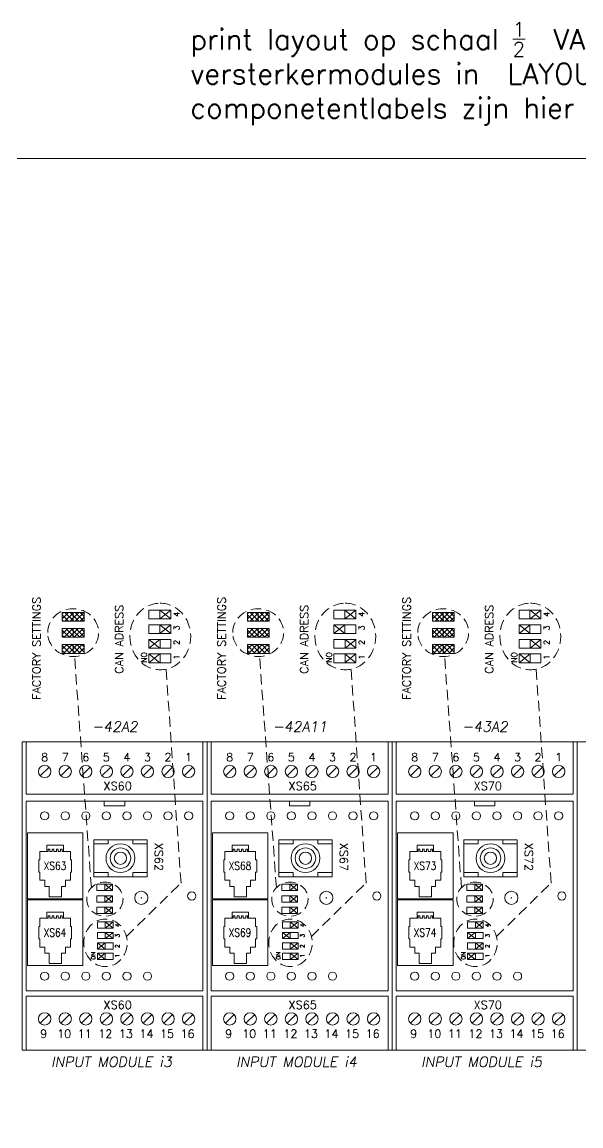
# Model space of a CAD drawing. Extents: x -2993 to 3661, y -4147 to -1441.
# Drawn here: x 2599.7 to 2735.6, y -3453.6 to -3185.1 of the extents above; entities that cross this region are included whole.
import ezdxf
from ezdxf.enums import TextEntityAlignment as Align

# ---------------------------------------------------------------- set-up
doc = ezdxf.new("R2010")
doc.units = 0
doc.header["$LTSCALE"] = 0.1
doc.header["$MEASUREMENT"] = 0
doc.linetypes.add('DASHED', pattern=[19.05, 12.7, -6.35])
doc.layers.get('0').update_dxf_attribs({"linetype": 'CONTINUOUS'})
doc.layers.add('DIM', color=5, linetype='CONTINUOUS')
doc.styles.get("Standard").update_dxf_attribs({"font": 'simplex.shx'})

msp = doc.modelspace()

# ---------------------------------------------------------------- linework, layer by layer
at = {"linetype": 'Continuous', "lineweight": 13}
for p, q in [((2609.51, -3328.7), (2614.84, -3328.7)), ((2609.51, -3330.83), (2609.51, -3328.7)), ((2612.14, -3330.83), (2612.14, -3328.7)), ((2614.84, -3328.7), (2614.84, -3330.83)), ((2630.58, -3328.13), (2635.92, -3328.13)), ((2630.58, -3330.26), (2630.58, -3328.13)), ((2633.22, -3330.26), (2633.22, -3328.13)), ((2635.92, -3328.13), (2635.92, -3330.26)), ((2654.51, -3328.7), (2659.84, -3328.7)), ((2654.51, -3330.83), (2654.51, -3328.7)), ((2657.14, -3330.83), (2657.14, -3328.7)), ((2659.84, -3328.7), (2659.84, -3330.83)), ((2675.58, -3328.13), (2680.92, -3328.13)), ((2675.58, -3330.26), (2675.58, -3328.13)), ((2678.22, -3330.26), (2678.22, -3328.13)), ((2680.92, -3328.13), (2680.92, -3330.26)), ((2699.51, -3328.7), (2704.84, -3328.7)), ((2699.51, -3330.83), (2699.51, -3328.7)), ((2702.14, -3330.83), (2702.14, -3328.7)), ((2704.84, -3328.7), (2704.84, -3330.83)), ((2720.58, -3328.13), (2725.92, -3328.13)), ((2720.58, -3330.26), (2720.58, -3328.13)), ((2723.22, -3330.26), (2723.22, -3328.13)), ((2725.92, -3328.13), (2725.92, -3330.26)), ((2614.84, -3330.83), (2609.51, -3330.83)), ((2635.92, -3330.26), (2630.58, -3330.26)), ((2630.58, -3331.68), (2635.92, -3331.68)), ((2630.58, -3333.82), (2630.58, -3331.68)), ((2633.22, -3333.82), (2633.22, -3331.68)), ((2635.92, -3331.68), (2635.92, -3333.82)), ((2659.84, -3330.83), (2654.51, -3330.83)), ((2680.92, -3330.26), (2675.58, -3330.26)), ((2675.58, -3331.68), (2680.92, -3331.68)), ((2675.58, -3333.82), (2675.58, -3331.68)), ((2678.22, -3333.82), (2678.22, -3331.68)), ((2680.92, -3331.68), (2680.92, -3333.82)), ((2704.84, -3330.83), (2699.51, -3330.83)), ((2725.92, -3330.26), (2720.58, -3330.26)), ((2720.58, -3331.68), (2725.92, -3331.68)), ((2720.58, -3333.82), (2720.58, -3331.68)), ((2723.22, -3333.82), (2723.22, -3331.68)), ((2725.92, -3331.68), (2725.92, -3333.82)), ((2609.51, -3332.61), (2614.84, -3332.61)), ((2609.51, -3334.74), (2609.51, -3332.61)), ((2612.14, -3334.74), (2612.14, -3332.61)), ((2614.84, -3332.61), (2614.84, -3334.74)), ((2635.92, -3333.82), (2630.58, -3333.82)), ((2654.51, -3332.61), (2659.84, -3332.61)), ((2654.51, -3334.74), (2654.51, -3332.61)), ((2657.14, -3334.74), (2657.14, -3332.61)), ((2659.84, -3332.61), (2659.84, -3334.74)), ((2680.92, -3333.82), (2675.58, -3333.82)), ((2699.51, -3332.61), (2704.84, -3332.61)), ((2699.51, -3334.74), (2699.51, -3332.61)), ((2702.14, -3334.74), (2702.14, -3332.61)), ((2704.84, -3332.61), (2704.84, -3334.74)), ((2725.92, -3333.82), (2720.58, -3333.82)), ((2614.84, -3334.74), (2609.51, -3334.74)), ((2609.51, -3336.52), (2614.84, -3336.52)), ((2609.51, -3338.65), (2609.51, -3336.52)), ((2612.14, -3338.65), (2612.14, -3336.52)), ((2614.84, -3336.52), (2614.84, -3338.65)), ((2635.92, -3335.24), (2630.58, -3335.24)), ((2630.58, -3335.24), (2630.58, -3337.37)), ((2633.28, -3337.37), (2633.28, -3335.24)), ((2635.92, -3337.37), (2635.92, -3335.24)), ((2659.84, -3334.74), (2654.51, -3334.74)), ((2654.51, -3336.52), (2659.84, -3336.52)), ((2654.51, -3338.65), (2654.51, -3336.52)), ((2657.14, -3338.65), (2657.14, -3336.52)), ((2659.84, -3336.52), (2659.84, -3338.65)), ((2680.92, -3335.24), (2675.58, -3335.24)), ((2675.58, -3335.24), (2675.58, -3337.37)), ((2678.28, -3337.37), (2678.28, -3335.24)), ((2680.92, -3337.37), (2680.92, -3335.24)), ((2704.84, -3334.74), (2699.51, -3334.74)), ((2699.51, -3336.52), (2704.84, -3336.52)), ((2699.51, -3338.65), (2699.51, -3336.52)), ((2702.14, -3338.65), (2702.14, -3336.52)), ((2704.84, -3336.52), (2704.84, -3338.65)), ((2725.92, -3335.24), (2720.58, -3335.24)), ((2720.58, -3335.24), (2720.58, -3337.37)), ((2723.28, -3337.37), (2723.28, -3335.24)), ((2725.92, -3337.37), (2725.92, -3335.24)), ((2614.84, -3338.65), (2609.51, -3338.65)), ((2630.58, -3337.37), (2635.92, -3337.37)), ((2635.92, -3338.79), (2630.58, -3338.79)), ((2630.58, -3338.79), (2630.58, -3340.93)), ((2633.28, -3340.93), (2633.28, -3338.79)), ((2635.92, -3340.93), (2635.92, -3338.79)), ((2659.84, -3338.65), (2654.51, -3338.65)), ((2675.58, -3337.37), (2680.92, -3337.37)), ((2680.92, -3338.79), (2675.58, -3338.79)), ((2675.58, -3338.79), (2675.58, -3340.93)), ((2678.28, -3340.93), (2678.28, -3338.79)), ((2680.92, -3340.93), (2680.92, -3338.79)), ((2704.84, -3338.65), (2699.51, -3338.65)), ((2720.58, -3337.37), (2725.92, -3337.37)), ((2725.92, -3338.79), (2720.58, -3338.79)), ((2720.58, -3338.79), (2720.58, -3340.93)), ((2723.28, -3340.93), (2723.28, -3338.79)), ((2725.92, -3340.93), (2725.92, -3338.79)), ((2630.58, -3340.93), (2635.92, -3340.93)), ((2675.58, -3340.93), (2680.92, -3340.93)), ((2720.58, -3340.93), (2725.92, -3340.93)), ((2606.05, -3386.26), (2606.46, -3386.26)), ((2606.05, -3386.84), (2606.05, -3386.26)), ((2606.46, -3386.26), (2606.46, -3386.84)), ((2606.46, -3386.84), (2607.07, -3386.84)), ((2607.07, -3386.26), (2607.48, -3386.26)), ((2607.07, -3386.84), (2607.07, -3386.26)), ((2607.48, -3386.26), (2607.48, -3386.84)), ((2607.48, -3386.84), (2608.09, -3386.84)), ((2608.09, -3386.84), (2608.09, -3386.26)), ((2608.09, -3386.26), (2608.49, -3386.26)), ((2608.49, -3386.26), (2608.49, -3386.84)), ((2608.49, -3386.84), (2609.1, -3386.84)), ((2609.1, -3386.26), (2609.51, -3386.26)), ((2609.1, -3386.84), (2609.1, -3386.26)), ((2609.51, -3386.26), (2609.51, -3386.84)), ((2651.05, -3386.26), (2651.46, -3386.26)), ((2651.05, -3386.84), (2651.05, -3386.26)), ((2651.46, -3386.26), (2651.46, -3386.84)), ((2651.46, -3386.84), (2652.07, -3386.84)), ((2652.07, -3386.26), (2652.48, -3386.26)), ((2652.07, -3386.84), (2652.07, -3386.26)), ((2652.48, -3386.26), (2652.48, -3386.84)), ((2652.48, -3386.84), (2653.09, -3386.84)), ((2653.09, -3386.84), (2653.09, -3386.26)), ((2653.09, -3386.26), (2653.49, -3386.26)), ((2653.49, -3386.26), (2653.49, -3386.84)), ((2653.49, -3386.84), (2654.1, -3386.84)), ((2654.1, -3386.26), (2654.51, -3386.26)), ((2654.1, -3386.84), (2654.1, -3386.26)), ((2654.51, -3386.26), (2654.51, -3386.84)), ((2696.05, -3386.26), (2696.46, -3386.26)), ((2696.05, -3386.84), (2696.05, -3386.26)), ((2696.46, -3386.26), (2696.46, -3386.84)), ((2696.46, -3386.84), (2697.07, -3386.84)), ((2697.07, -3386.26), (2697.48, -3386.26)), ((2697.07, -3386.84), (2697.07, -3386.26)), ((2697.48, -3386.26), (2697.48, -3386.84)), ((2697.48, -3386.84), (2698.09, -3386.84)), ((2698.09, -3386.84), (2698.09, -3386.26)), ((2698.09, -3386.26), (2698.49, -3386.26)), ((2698.49, -3386.26), (2698.49, -3386.84)), ((2698.49, -3386.84), (2699.1, -3386.84)), ((2699.1, -3386.26), (2699.51, -3386.26)), ((2699.1, -3386.84), (2699.1, -3386.26)), ((2699.51, -3386.26), (2699.51, -3386.84)), ((2617.92, -3396.35), (2617.92, -3394.82)), ((2617.92, -3394.82), (2621.73, -3394.82)), ((2617.92, -3394.82), (2621.73, -3394.82)), ((2621.73, -3396.35), (2617.92, -3396.35)), ((2621.73, -3396.35), (2617.92, -3396.35)), ((2619.85, -3394.82), (2619.85, -3396.35)), ((2621.73, -3394.82), (2621.73, -3396.35)), ((2662.92, -3396.35), (2662.92, -3394.82)), ((2662.92, -3394.82), (2666.73, -3394.82)), ((2662.92, -3394.82), (2666.73, -3394.82)), ((2666.73, -3396.35), (2662.92, -3396.35)), ((2666.73, -3396.35), (2662.92, -3396.35)), ((2664.85, -3394.82), (2664.85, -3396.35)), ((2666.73, -3394.82), (2666.73, -3396.35)), ((2707.92, -3396.35), (2707.92, -3394.82)), ((2707.92, -3394.82), (2711.73, -3394.82)), ((2707.92, -3394.82), (2711.73, -3394.82)), ((2711.73, -3396.35), (2707.92, -3396.35)), ((2711.73, -3396.35), (2707.92, -3396.35)), ((2709.85, -3394.82), (2709.85, -3396.35)), ((2711.73, -3394.82), (2711.73, -3396.35)), ((2617.92, -3399.14), (2617.92, -3397.62)), ((2617.92, -3397.62), (2621.73, -3397.62)), ((2617.92, -3397.62), (2621.73, -3397.62)), ((2619.85, -3397.62), (2619.85, -3399.14)), ((2621.73, -3397.62), (2621.73, -3399.14)), ((2662.92, -3399.14), (2662.92, -3397.62)), ((2662.92, -3397.62), (2666.73, -3397.62)), ((2662.92, -3397.62), (2666.73, -3397.62)), ((2664.85, -3397.62), (2664.85, -3399.14)), ((2666.73, -3397.62), (2666.73, -3399.14)), ((2707.92, -3399.14), (2707.92, -3397.62)), ((2707.92, -3397.62), (2711.73, -3397.62)), ((2707.92, -3397.62), (2711.73, -3397.62)), ((2709.85, -3397.62), (2709.85, -3399.14)), ((2711.73, -3397.62), (2711.73, -3399.14)), ((2621.73, -3399.14), (2617.92, -3399.14)), ((2621.73, -3399.14), (2617.92, -3399.14)), ((2617.92, -3401.93), (2617.92, -3400.41)), ((2617.92, -3400.41), (2621.73, -3400.41)), ((2617.92, -3400.41), (2621.73, -3400.41)), ((2619.85, -3400.41), (2619.85, -3401.93)), ((2621.73, -3400.41), (2621.73, -3401.93)), ((2666.73, -3399.14), (2662.92, -3399.14)), ((2666.73, -3399.14), (2662.92, -3399.14)), ((2662.92, -3401.93), (2662.92, -3400.41)), ((2662.92, -3400.41), (2666.73, -3400.41)), ((2662.92, -3400.41), (2666.73, -3400.41)), ((2664.85, -3400.41), (2664.85, -3401.93)), ((2666.73, -3400.41), (2666.73, -3401.93)), ((2711.73, -3399.14), (2707.92, -3399.14)), ((2711.73, -3399.14), (2707.92, -3399.14)), ((2707.92, -3401.93), (2707.92, -3400.41)), ((2707.92, -3400.41), (2711.73, -3400.41)), ((2707.92, -3400.41), (2711.73, -3400.41)), ((2709.85, -3400.41), (2709.85, -3401.93)), ((2711.73, -3400.41), (2711.73, -3401.93)), ((2606.05, -3403.09), (2606.05, -3402.51)), ((2606.05, -3402.51), (2606.46, -3402.51)), ((2606.46, -3402.51), (2606.46, -3403.09)), ((2606.46, -3403.09), (2607.07, -3403.09)), ((2607.07, -3402.51), (2607.48, -3402.51)), ((2607.07, -3403.09), (2607.07, -3402.51)), ((2607.48, -3402.51), (2607.48, -3403.09)), ((2607.48, -3403.09), (2608.09, -3403.09)), ((2608.09, -3403.09), (2608.09, -3402.51)), ((2608.09, -3402.51), (2608.49, -3402.51)), ((2608.49, -3402.51), (2608.49, -3403.09)), ((2608.49, -3403.09), (2609.1, -3403.09)), ((2609.1, -3403.09), (2609.1, -3402.51)), ((2609.1, -3402.51), (2609.51, -3402.51)), ((2609.51, -3402.51), (2609.51, -3403.09)), ((2621.73, -3401.93), (2617.92, -3401.93)), ((2621.73, -3401.93), (2617.92, -3401.93)), ((2618.05, -3403.97), (2618.05, -3405.49)), ((2621.86, -3403.97), (2618.05, -3403.97)), ((2619.96, -3403.97), (2619.96, -3405.49)), ((2621.86, -3405.49), (2621.86, -3403.97)), ((2651.05, -3403.09), (2651.05, -3402.51)), ((2651.05, -3402.51), (2651.46, -3402.51)), ((2651.46, -3402.51), (2651.46, -3403.09)), ((2651.46, -3403.09), (2652.07, -3403.09)), ((2652.07, -3402.51), (2652.48, -3402.51)), ((2652.07, -3403.09), (2652.07, -3402.51)), ((2652.48, -3402.51), (2652.48, -3403.09)), ((2652.48, -3403.09), (2653.09, -3403.09)), ((2653.09, -3403.09), (2653.09, -3402.51)), ((2653.09, -3402.51), (2653.49, -3402.51)), ((2653.49, -3402.51), (2653.49, -3403.09)), ((2653.49, -3403.09), (2654.1, -3403.09)), ((2654.1, -3403.09), (2654.1, -3402.51)), ((2654.1, -3402.51), (2654.51, -3402.51)), ((2654.51, -3402.51), (2654.51, -3403.09)), ((2666.73, -3401.93), (2662.92, -3401.93)), ((2666.73, -3401.93), (2662.92, -3401.93)), ((2663.05, -3403.97), (2663.05, -3405.49)), ((2666.86, -3403.97), (2663.05, -3403.97)), ((2664.96, -3403.97), (2664.96, -3405.49)), ((2666.86, -3405.49), (2666.86, -3403.97)), ((2696.05, -3403.09), (2696.05, -3402.51)), ((2696.05, -3402.51), (2696.46, -3402.51)), ((2696.46, -3402.51), (2696.46, -3403.09)), ((2696.46, -3403.09), (2697.07, -3403.09)), ((2697.07, -3402.51), (2697.48, -3402.51)), ((2697.07, -3403.09), (2697.07, -3402.51)), ((2697.48, -3402.51), (2697.48, -3403.09)), ((2697.48, -3403.09), (2698.09, -3403.09)), ((2698.09, -3403.09), (2698.09, -3402.51)), ((2698.09, -3402.51), (2698.49, -3402.51)), ((2698.49, -3402.51), (2698.49, -3403.09)), ((2698.49, -3403.09), (2699.1, -3403.09)), ((2699.1, -3403.09), (2699.1, -3402.51)), ((2699.1, -3402.51), (2699.51, -3402.51)), ((2699.51, -3402.51), (2699.51, -3403.09)), ((2711.73, -3401.93), (2707.92, -3401.93)), ((2711.73, -3401.93), (2707.92, -3401.93)), ((2708.05, -3403.97), (2708.05, -3405.49)), ((2711.86, -3403.97), (2708.05, -3403.97)), ((2709.96, -3403.97), (2709.96, -3405.49)), ((2711.86, -3405.49), (2711.86, -3403.97)), ((2618.05, -3405.49), (2621.86, -3405.49)), ((2621.86, -3406.51), (2618.05, -3406.51)), ((2618.05, -3406.51), (2618.05, -3408.03)), ((2619.96, -3406.51), (2619.96, -3408.03)), ((2621.86, -3408.03), (2621.86, -3406.51)), ((2663.05, -3405.49), (2666.86, -3405.49)), ((2666.86, -3406.51), (2663.05, -3406.51)), ((2663.05, -3406.51), (2663.05, -3408.03)), ((2664.96, -3406.51), (2664.96, -3408.03)), ((2666.86, -3408.03), (2666.86, -3406.51)), ((2708.05, -3405.49), (2711.86, -3405.49)), ((2711.86, -3406.51), (2708.05, -3406.51)), ((2708.05, -3406.51), (2708.05, -3408.03)), ((2709.96, -3406.51), (2709.96, -3408.03)), ((2711.86, -3408.03), (2711.86, -3406.51)), ((2618.05, -3408.03), (2621.86, -3408.03)), ((2618.05, -3410.57), (2618.05, -3409.05)), ((2618.05, -3409.05), (2621.86, -3409.05)), ((2619.96, -3409.05), (2619.96, -3410.57)), ((2621.86, -3409.05), (2621.86, -3410.57)), ((2663.05, -3408.03), (2666.86, -3408.03)), ((2663.05, -3410.57), (2663.05, -3409.05)), ((2663.05, -3409.05), (2666.86, -3409.05)), ((2664.96, -3409.05), (2664.96, -3410.57)), ((2666.86, -3409.05), (2666.86, -3410.57)), ((2708.05, -3408.03), (2711.86, -3408.03)), ((2708.05, -3410.57), (2708.05, -3409.05)), ((2708.05, -3409.05), (2711.86, -3409.05)), ((2709.96, -3409.05), (2709.96, -3410.57)), ((2711.86, -3409.05), (2711.86, -3410.57)), ((2621.86, -3410.57), (2618.05, -3410.57)), ((2618.05, -3411.59), (2621.86, -3411.59)), ((2618.05, -3413.11), (2618.05, -3411.59)), ((2619.96, -3411.59), (2619.96, -3413.11)), ((2621.86, -3411.59), (2621.86, -3413.11)), ((2666.86, -3410.57), (2663.05, -3410.57)), ((2663.05, -3411.59), (2666.86, -3411.59)), ((2663.05, -3413.11), (2663.05, -3411.59)), ((2664.96, -3411.59), (2664.96, -3413.11)), ((2666.86, -3411.59), (2666.86, -3413.11)), ((2711.86, -3410.57), (2708.05, -3410.57)), ((2708.05, -3411.59), (2711.86, -3411.59)), ((2708.05, -3413.11), (2708.05, -3411.59)), ((2709.96, -3411.59), (2709.96, -3413.11)), ((2711.86, -3411.59), (2711.86, -3413.11)), ((2621.86, -3413.11), (2618.05, -3413.11)), ((2666.86, -3413.11), (2663.05, -3413.11)), ((2711.86, -3413.11), (2708.05, -3413.11))]:
    msp.add_line(p, q, dxfattribs=at)
at = {"lineweight": 13}
for p, q in [((2609.51, -3329), (2609.82, -3328.7)), ((2609.51, -3330.24), (2611.05, -3328.7)), ((2612.14, -3330.68), (2610.16, -3328.7)), ((2610.16, -3330.83), (2612.14, -3328.84)), ((2612.14, -3329.44), (2611.4, -3328.7)), ((2612.14, -3328.84), (2612.29, -3328.7)), ((2612.14, -3330.08), (2613.53, -3328.7)), ((2612.63, -3330.83), (2614.76, -3328.7)), ((2614.77, -3330.83), (2612.63, -3328.7)), ((2614.84, -3329.67), (2613.87, -3328.7)), ((2654.51, -3329), (2654.82, -3328.7)), ((2654.51, -3330.24), (2656.05, -3328.7)), ((2657.14, -3330.68), (2655.16, -3328.7)), ((2655.16, -3330.83), (2657.14, -3328.84)), ((2657.14, -3329.44), (2656.4, -3328.7)), ((2657.14, -3328.84), (2657.29, -3328.7)), ((2657.14, -3330.08), (2658.53, -3328.7)), ((2657.63, -3330.83), (2659.76, -3328.7)), ((2659.77, -3330.83), (2657.63, -3328.7)), ((2659.84, -3329.67), (2658.87, -3328.7)), ((2699.51, -3329), (2699.82, -3328.7)), ((2699.51, -3330.24), (2701.05, -3328.7)), ((2702.14, -3330.68), (2700.16, -3328.7)), ((2700.16, -3330.83), (2702.14, -3328.84)), ((2702.14, -3329.44), (2701.4, -3328.7)), ((2702.14, -3328.84), (2702.29, -3328.7)), ((2702.14, -3330.08), (2703.53, -3328.7)), ((2702.63, -3330.83), (2704.76, -3328.7)), ((2704.77, -3330.83), (2702.63, -3328.7)), ((2704.84, -3329.67), (2703.87, -3328.7)), ((2611.05, -3330.83), (2609.51, -3329.29)), ((2609.82, -3330.83), (2609.51, -3330.52)), ((2611.39, -3330.83), (2612.14, -3330.08)), ((2613.53, -3330.83), (2612.14, -3329.44)), ((2612.29, -3330.83), (2612.14, -3330.68)), ((2613.87, -3330.83), (2614.84, -3329.86)), ((2656.05, -3330.83), (2654.51, -3329.29)), ((2654.82, -3330.83), (2654.51, -3330.52)), ((2656.39, -3330.83), (2657.14, -3330.08)), ((2658.53, -3330.83), (2657.14, -3329.44)), ((2657.29, -3330.83), (2657.14, -3330.68)), ((2658.87, -3330.83), (2659.84, -3329.86)), ((2701.05, -3330.83), (2699.51, -3329.29)), ((2699.82, -3330.83), (2699.51, -3330.52)), ((2701.39, -3330.83), (2702.14, -3330.08)), ((2703.53, -3330.83), (2702.14, -3329.44)), ((2702.29, -3330.83), (2702.14, -3330.68)), ((2703.87, -3330.83), (2704.84, -3329.86)), ((2609.51, -3332.71), (2609.62, -3332.61)), ((2609.51, -3333.95), (2610.85, -3332.61)), ((2611.25, -3334.74), (2609.51, -3333)), ((2610.02, -3334.74), (2609.51, -3334.24)), ((2609.96, -3334.74), (2612.09, -3332.61)), ((2612.14, -3334.39), (2610.36, -3332.61)), ((2611.19, -3334.74), (2612.14, -3333.79)), ((2612.14, -3333.16), (2611.59, -3332.61)), ((2612.14, -3333.79), (2613.33, -3332.61)), ((2613.73, -3334.74), (2612.14, -3333.16)), ((2612.49, -3334.74), (2612.14, -3334.39)), ((2612.43, -3334.74), (2614.57, -3332.61)), ((2614.84, -3334.62), (2612.83, -3332.61)), ((2613.67, -3334.74), (2614.84, -3333.57)), ((2614.84, -3333.38), (2614.07, -3332.61)), ((2654.51, -3332.71), (2654.62, -3332.61)), ((2654.51, -3333.95), (2655.85, -3332.61)), ((2656.25, -3334.74), (2654.51, -3333)), ((2655.02, -3334.74), (2654.51, -3334.24)), ((2654.96, -3334.74), (2657.09, -3332.61)), ((2657.14, -3334.39), (2655.36, -3332.61)), ((2656.19, -3334.74), (2657.14, -3333.79)), ((2657.14, -3333.16), (2656.59, -3332.61)), ((2657.14, -3333.79), (2658.33, -3332.61)), ((2658.73, -3334.74), (2657.14, -3333.16)), ((2657.49, -3334.74), (2657.14, -3334.39)), ((2657.43, -3334.74), (2659.57, -3332.61)), ((2659.84, -3334.62), (2657.83, -3332.61)), ((2658.67, -3334.74), (2659.84, -3333.57)), ((2659.84, -3333.38), (2659.07, -3332.61)), ((2699.51, -3332.71), (2699.62, -3332.61)), ((2699.51, -3333.95), (2700.85, -3332.61)), ((2701.25, -3334.74), (2699.51, -3333)), ((2700.02, -3334.74), (2699.51, -3334.24)), ((2699.96, -3334.74), (2702.09, -3332.61)), ((2702.14, -3334.39), (2700.36, -3332.61)), ((2701.19, -3334.74), (2702.14, -3333.79)), ((2702.14, -3333.16), (2701.59, -3332.61)), ((2702.14, -3333.79), (2703.33, -3332.61)), ((2703.73, -3334.74), (2702.14, -3333.16)), ((2702.49, -3334.74), (2702.14, -3334.39)), ((2702.43, -3334.74), (2704.57, -3332.61)), ((2704.84, -3334.62), (2702.83, -3332.61)), ((2703.67, -3334.74), (2704.84, -3333.57)), ((2704.84, -3333.38), (2704.07, -3332.61)), ((2609.51, -3337.66), (2610.65, -3336.52)), ((2611.45, -3338.65), (2609.51, -3336.71)), ((2609.76, -3338.65), (2611.89, -3336.52)), ((2612.14, -3338.11), (2610.56, -3336.52)), ((2612.14, -3336.87), (2611.79, -3336.52)), ((2612.14, -3337.51), (2613.13, -3336.52)), ((2613.93, -3338.65), (2612.14, -3336.87)), ((2612.23, -3338.65), (2614.37, -3336.52)), ((2614.84, -3338.33), (2613.03, -3336.52)), ((2613.47, -3338.65), (2614.84, -3337.28)), ((2614.84, -3337.1), (2614.27, -3336.52)), ((2654.51, -3337.66), (2655.65, -3336.52)), ((2656.45, -3338.65), (2654.51, -3336.71)), ((2654.76, -3338.65), (2656.89, -3336.52)), ((2657.14, -3338.11), (2655.56, -3336.52)), ((2657.14, -3336.87), (2656.79, -3336.52)), ((2657.14, -3337.51), (2658.13, -3336.52)), ((2658.93, -3338.65), (2657.14, -3336.87)), ((2657.23, -3338.65), (2659.37, -3336.52)), ((2659.84, -3338.33), (2658.03, -3336.52)), ((2658.47, -3338.65), (2659.84, -3337.28)), ((2659.84, -3337.1), (2659.27, -3336.52)), ((2699.51, -3337.66), (2700.65, -3336.52)), ((2701.45, -3338.65), (2699.51, -3336.71)), ((2699.76, -3338.65), (2701.89, -3336.52)), ((2702.14, -3338.11), (2700.56, -3336.52)), ((2702.14, -3336.87), (2701.79, -3336.52)), ((2702.14, -3337.51), (2703.13, -3336.52)), ((2703.93, -3338.65), (2702.14, -3336.87)), ((2702.23, -3338.65), (2704.37, -3336.52)), ((2704.84, -3338.33), (2703.03, -3336.52)), ((2703.47, -3338.65), (2704.84, -3337.28)), ((2704.84, -3337.1), (2704.27, -3336.52)), ((2610.22, -3338.65), (2609.51, -3337.95)), ((2611, -3338.65), (2612.14, -3337.51)), ((2612.69, -3338.65), (2612.14, -3338.11)), ((2614.71, -3338.65), (2614.84, -3338.52)), ((2655.22, -3338.65), (2654.51, -3337.95)), ((2656, -3338.65), (2657.14, -3337.51)), ((2657.69, -3338.65), (2657.14, -3338.11)), ((2659.71, -3338.65), (2659.84, -3338.52)), ((2700.22, -3338.65), (2699.51, -3337.95)), ((2701, -3338.65), (2702.14, -3337.51)), ((2702.69, -3338.65), (2702.14, -3338.11)), ((2704.71, -3338.65), (2704.84, -3338.52)), ((2599.72, -3360.17), (2599.72, -3435.17)), ((2599.72, -3360.17), (2599.72, -3435.17)), ((2599.72, -3360.17), (2599.72, -3435.17)), ((2599.72, -3360.17), (2599.72, -3435.17)), ((2599.72, -3360.17), (2599.72, -3435.17)), ((2599.72, -3360.17), (2599.72, -3435.17)), ((2599.72, -3360.17), (2599.72, -3435.17)), ((2599.72, -3360.17), (2599.72, -3435.17)), ((2644.72, -3360.17), (2599.72, -3360.17)), ((2644.72, -3360.17), (2599.72, -3360.17)), ((2599.72, -3360.17), (2599.72, -3435.17)), ((2599.72, -3360.17), (2599.72, -3435.17)), ((2599.72, -3360.17), (2599.72, -3435.17)), ((2599.72, -3360.17), (2599.72, -3435.17)), ((2599.72, -3360.17), (2599.72, -3435.17)), ((2599.72, -3360.17), (2599.72, -3435.17)), ((2599.72, -3360.17), (2599.72, -3435.17)), ((2600.72, -3372.87), (2600.72, -3360.17)), ((2643.72, -3372.87), (2643.72, -3360.17)), ((2644.72, -3360.17), (2644.72, -3435.17)), ((2644.72, -3360.17), (2644.72, -3435.17)), ((2644.72, -3360.17), (2644.72, -3435.17)), ((2644.72, -3360.17), (2644.72, -3435.17)), ((2644.72, -3360.17), (2644.72, -3435.17)), ((2644.72, -3360.17), (2644.72, -3435.17)), ((2644.72, -3360.17), (2644.72, -3435.17)), ((2644.72, -3360.17), (2644.72, -3435.17)), ((2689.72, -3360.17), (2644.72, -3360.17)), ((2689.72, -3360.17), (2644.72, -3360.17)), ((2644.72, -3360.17), (2644.72, -3435.17)), ((2644.72, -3360.17), (2644.72, -3435.17)), ((2644.72, -3360.17), (2644.72, -3435.17)), ((2644.72, -3360.17), (2644.72, -3435.17)), ((2644.72, -3360.17), (2644.72, -3435.17)), ((2644.72, -3360.17), (2644.72, -3435.17)), ((2644.72, -3360.17), (2644.72, -3435.17)), ((2645.72, -3372.87), (2645.72, -3360.17)), ((2688.72, -3372.87), (2688.72, -3360.17)), ((2689.72, -3360.17), (2689.72, -3435.17)), ((2689.72, -3360.17), (2689.72, -3435.17)), ((2689.72, -3360.17), (2689.72, -3435.17)), ((2689.72, -3360.17), (2689.72, -3435.17)), ((2689.72, -3360.17), (2689.72, -3435.17)), ((2689.72, -3360.17), (2689.72, -3435.17)), ((2689.72, -3360.17), (2689.72, -3435.17)), ((2689.72, -3360.17), (2689.72, -3435.17)), ((2734.72, -3360.17), (2689.72, -3360.17)), ((2734.72, -3360.17), (2689.72, -3360.17)), ((2689.72, -3360.17), (2689.72, -3435.17)), ((2689.72, -3360.17), (2689.72, -3435.17)), ((2689.72, -3360.17), (2689.72, -3435.17)), ((2689.72, -3360.17), (2689.72, -3435.17)), ((2689.72, -3360.17), (2689.72, -3435.17)), ((2689.72, -3360.17), (2689.72, -3435.17)), ((2689.72, -3360.17), (2689.72, -3435.17)), ((2690.72, -3372.87), (2690.72, -3360.17)), ((2733.72, -3372.87), (2733.72, -3360.17)), ((2734.72, -3360.17), (2734.72, -3435.17)), ((2734.72, -3360.17), (2734.72, -3435.17)), ((2734.72, -3360.17), (2734.72, -3435.17)), ((2734.72, -3360.17), (2734.72, -3435.17)), ((2734.72, -3360.17), (2734.72, -3435.17)), ((2734.72, -3360.17), (2734.72, -3435.17)), ((2734.72, -3360.17), (2734.72, -3435.17)), ((2734.72, -3360.17), (2734.72, -3435.17)), ((2779.72, -3360.17), (2734.72, -3360.17)), ((2779.72, -3360.17), (2734.72, -3360.17)), ((2734.72, -3360.17), (2734.72, -3435.17)), ((2734.72, -3360.17), (2734.72, -3435.17)), ((2734.72, -3360.17), (2734.72, -3435.17)), ((2734.72, -3360.17), (2734.72, -3435.17)), ((2734.72, -3360.17), (2734.72, -3435.17)), ((2734.72, -3360.17), (2734.72, -3435.17)), ((2734.72, -3360.17), (2734.72, -3435.17)), ((2606.29, -3366.31), (2604.16, -3368.43)), ((2611.29, -3366.31), (2609.16, -3368.43)), ((2616.29, -3366.31), (2614.16, -3368.43)), ((2621.29, -3366.31), (2619.16, -3368.43)), ((2626.29, -3366.31), (2624.16, -3368.43)), ((2631.29, -3366.31), (2629.16, -3368.43)), ((2636.29, -3366.31), (2634.16, -3368.43)), ((2641.29, -3366.31), (2639.16, -3368.43)), ((2651.29, -3366.31), (2649.16, -3368.43)), ((2656.29, -3366.31), (2654.16, -3368.43)), ((2661.29, -3366.31), (2659.16, -3368.43)), ((2666.29, -3366.31), (2664.16, -3368.43)), ((2671.29, -3366.31), (2669.16, -3368.43)), ((2676.29, -3366.31), (2674.16, -3368.43)), ((2681.29, -3366.31), (2679.16, -3368.43)), ((2686.29, -3366.31), (2684.16, -3368.43)), ((2696.29, -3366.31), (2694.16, -3368.43)), ((2701.29, -3366.31), (2699.16, -3368.43)), ((2706.29, -3366.31), (2704.16, -3368.43)), ((2711.29, -3366.31), (2709.16, -3368.43)), ((2716.29, -3366.31), (2714.16, -3368.43)), ((2721.29, -3366.31), (2719.16, -3368.43)), ((2726.29, -3366.31), (2724.16, -3368.43)), ((2731.29, -3366.31), (2729.16, -3368.43)), ((2599.72, -3372.42), (2599.72, -3422.92)), ((2643.72, -3372.87), (2600.72, -3372.87)), ((2643.72, -3374.57), (2600.72, -3374.57)), ((2600.72, -3420.77), (2600.72, -3374.57)), ((2619.72, -3374.57), (2619.72, -3375.77)), ((2624.72, -3374.57), (2624.72, -3375.77)), ((2643.72, -3420.77), (2643.72, -3374.57)), ((2644.72, -3372.42), (2644.72, -3422.92)), ((2688.72, -3372.87), (2645.72, -3372.87)), ((2688.72, -3374.57), (2645.72, -3374.57)), ((2645.72, -3420.77), (2645.72, -3374.57)), ((2664.72, -3374.57), (2664.72, -3375.77)), ((2669.72, -3374.57), (2669.72, -3375.77)), ((2688.72, -3420.77), (2688.72, -3374.57)), ((2689.72, -3372.42), (2689.72, -3422.92)), ((2733.72, -3372.87), (2690.72, -3372.87)), ((2733.72, -3374.57), (2690.72, -3374.57)), ((2690.72, -3420.77), (2690.72, -3374.57)), ((2709.72, -3374.57), (2709.72, -3375.77)), ((2714.72, -3374.57), (2714.72, -3375.77)), ((2733.72, -3420.77), (2733.72, -3374.57)), ((2734.72, -3372.42), (2734.72, -3422.92)), ((2624.72, -3375.77), (2619.72, -3375.77)), ((2669.72, -3375.77), (2664.72, -3375.77)), ((2714.72, -3375.77), (2709.72, -3375.77)), ((2601.03, -3382.34), (2614.53, -3382.34)), ((2601.03, -3382.34), (2601.03, -3398.34)), ((2614.53, -3382.34), (2614.53, -3398.34)), ((2646.03, -3382.34), (2659.53, -3382.34)), ((2646.03, -3382.34), (2646.03, -3398.34)), ((2659.53, -3382.34), (2659.53, -3398.34)), ((2691.03, -3382.34), (2704.53, -3382.34)), ((2691.03, -3382.34), (2691.03, -3398.34)), ((2704.53, -3382.34), (2704.53, -3398.34)), ((2605.78, -3385.34), (2609.78, -3385.34)), ((2605.78, -3385.34), (2605.78, -3386.84)), ((2609.78, -3385.34), (2609.78, -3386.84)), ((2630.14, -3383.97), (2617.14, -3383.97)), ((2617.14, -3383.97), (2617.14, -3392.97)), ((2620.64, -3384.97), (2617.14, -3384.97)), ((2620.64, -3384.97), (2620.64, -3383.97)), ((2626.64, -3384.97), (2626.64, -3383.97)), ((2630.14, -3384.97), (2626.64, -3384.97)), ((2630.14, -3383.97), (2630.14, -3392.97)), ((2650.78, -3385.34), (2654.78, -3385.34)), ((2650.78, -3385.34), (2650.78, -3386.84)), ((2654.78, -3385.34), (2654.78, -3386.84)), ((2675.14, -3383.97), (2662.14, -3383.97)), ((2662.14, -3383.97), (2662.14, -3392.97)), ((2665.64, -3384.97), (2662.14, -3384.97)), ((2665.64, -3384.97), (2665.64, -3383.97)), ((2671.64, -3384.97), (2671.64, -3383.97)), ((2675.14, -3384.97), (2671.64, -3384.97)), ((2675.14, -3383.97), (2675.14, -3392.97)), ((2695.78, -3385.34), (2699.78, -3385.34)), ((2695.78, -3385.34), (2695.78, -3386.84)), ((2699.78, -3385.34), (2699.78, -3386.84)), ((2720.14, -3383.97), (2707.14, -3383.97)), ((2707.14, -3383.97), (2707.14, -3392.97)), ((2710.64, -3384.97), (2707.14, -3384.97)), ((2710.64, -3384.97), (2710.64, -3383.97)), ((2716.64, -3384.97), (2716.64, -3383.97)), ((2720.14, -3384.97), (2716.64, -3384.97)), ((2720.14, -3383.97), (2720.14, -3392.97)), ((2604.03, -3386.84), (2605.78, -3386.84)), ((2604.03, -3386.84), (2604.03, -3388.84)), ((2606.05, -3386.84), (2605.78, -3386.84)), ((2609.51, -3386.84), (2609.78, -3386.84)), ((2609.78, -3386.84), (2611.53, -3386.84)), ((2611.53, -3386.84), (2611.53, -3388.84)), ((2649.03, -3386.84), (2650.78, -3386.84)), ((2649.03, -3386.84), (2649.03, -3388.84)), ((2651.05, -3386.84), (2650.78, -3386.84)), ((2654.51, -3386.84), (2654.78, -3386.84)), ((2654.78, -3386.84), (2656.53, -3386.84)), ((2656.53, -3386.84), (2656.53, -3388.84)), ((2694.03, -3386.84), (2695.78, -3386.84)), ((2694.03, -3386.84), (2694.03, -3388.84)), ((2696.05, -3386.84), (2695.78, -3386.84)), ((2699.51, -3386.84), (2699.78, -3386.84)), ((2699.78, -3386.84), (2701.53, -3386.84)), ((2701.53, -3386.84), (2701.53, -3388.84)), ((2603.78, -3388.84), (2604.03, -3388.84)), ((2603.78, -3388.84), (2603.78, -3391.84)), ((2611.53, -3388.84), (2611.78, -3388.84)), ((2611.78, -3388.84), (2611.78, -3391.84)), ((2648.78, -3388.84), (2649.03, -3388.84)), ((2648.78, -3388.84), (2648.78, -3391.84)), ((2656.53, -3388.84), (2656.78, -3388.84)), ((2656.78, -3388.84), (2656.78, -3391.84)), ((2693.78, -3388.84), (2694.03, -3388.84)), ((2693.78, -3388.84), (2693.78, -3391.84)), ((2701.53, -3388.84), (2701.78, -3388.84)), ((2701.78, -3388.84), (2701.78, -3391.84)), ((2603.78, -3391.84), (2604.03, -3391.84)), ((2604.03, -3391.84), (2604.03, -3393.84)), ((2611.53, -3391.84), (2611.78, -3391.84)), ((2611.53, -3391.84), (2611.53, -3393.84)), ((2620.64, -3391.97), (2617.14, -3391.97)), ((2630.14, -3392.97), (2617.14, -3392.97)), ((2620.64, -3392.97), (2620.64, -3391.97)), ((2630.14, -3391.97), (2626.64, -3391.97)), ((2626.64, -3392.97), (2626.64, -3391.97)), ((2648.78, -3391.84), (2649.03, -3391.84)), ((2649.03, -3391.84), (2649.03, -3393.84)), ((2656.53, -3391.84), (2656.78, -3391.84)), ((2656.53, -3391.84), (2656.53, -3393.84)), ((2665.64, -3391.97), (2662.14, -3391.97)), ((2675.14, -3392.97), (2662.14, -3392.97)), ((2665.64, -3392.97), (2665.64, -3391.97)), ((2675.14, -3391.97), (2671.64, -3391.97)), ((2671.64, -3392.97), (2671.64, -3391.97)), ((2693.78, -3391.84), (2694.03, -3391.84)), ((2694.03, -3391.84), (2694.03, -3393.84)), ((2701.53, -3391.84), (2701.78, -3391.84)), ((2701.53, -3391.84), (2701.53, -3393.84)), ((2710.64, -3391.97), (2707.14, -3391.97)), ((2720.14, -3392.97), (2707.14, -3392.97)), ((2710.64, -3392.97), (2710.64, -3391.97)), ((2720.14, -3391.97), (2716.64, -3391.97)), ((2716.64, -3392.97), (2716.64, -3391.97)), ((2604.03, -3393.84), (2605.28, -3393.84)), ((2605.28, -3393.84), (2605.28, -3395.34)), ((2605.28, -3395.34), (2606.28, -3395.34)), ((2606.28, -3395.34), (2606.28, -3397.84)), ((2609.28, -3395.34), (2609.28, -3397.84)), ((2609.28, -3395.34), (2610.28, -3395.34)), ((2610.28, -3393.84), (2610.28, -3395.34)), ((2610.28, -3393.84), (2611.53, -3393.84)), ((2649.03, -3393.84), (2650.28, -3393.84)), ((2650.28, -3393.84), (2650.28, -3395.34)), ((2650.28, -3395.34), (2651.28, -3395.34)), ((2651.28, -3395.34), (2651.28, -3397.84)), ((2654.28, -3395.34), (2654.28, -3397.84)), ((2654.28, -3395.34), (2655.28, -3395.34)), ((2655.28, -3393.84), (2655.28, -3395.34)), ((2655.28, -3393.84), (2656.53, -3393.84)), ((2694.03, -3393.84), (2695.28, -3393.84)), ((2695.28, -3393.84), (2695.28, -3395.34)), ((2695.28, -3395.34), (2696.28, -3395.34)), ((2696.28, -3395.34), (2696.28, -3397.84)), ((2699.28, -3395.34), (2699.28, -3397.84)), ((2699.28, -3395.34), (2700.28, -3395.34)), ((2700.28, -3393.84), (2700.28, -3395.34)), ((2700.28, -3393.84), (2701.53, -3393.84)), ((2601.03, -3398.34), (2614.53, -3398.34)), ((2601.03, -3398.59), (2601.03, -3414.59)), ((2601.03, -3398.59), (2614.53, -3398.59)), ((2606.28, -3397.84), (2609.28, -3397.84)), ((2614.53, -3398.59), (2614.53, -3414.59)), ((2646.03, -3398.34), (2659.53, -3398.34)), ((2646.03, -3398.59), (2646.03, -3414.59)), ((2646.03, -3398.59), (2659.53, -3398.59)), ((2651.28, -3397.84), (2654.28, -3397.84)), ((2659.53, -3398.59), (2659.53, -3414.59)), ((2691.03, -3398.34), (2704.53, -3398.34)), ((2691.03, -3398.59), (2691.03, -3414.59)), ((2691.03, -3398.59), (2704.53, -3398.59)), ((2696.28, -3397.84), (2699.28, -3397.84)), ((2704.53, -3398.59), (2704.53, -3414.59)), ((2605.78, -3401.59), (2609.78, -3401.59)), ((2605.78, -3401.59), (2605.78, -3403.09)), ((2609.78, -3401.59), (2609.78, -3403.09)), ((2650.78, -3401.59), (2654.78, -3401.59)), ((2650.78, -3401.59), (2650.78, -3403.09)), ((2654.78, -3401.59), (2654.78, -3403.09)), ((2695.78, -3401.59), (2699.78, -3401.59)), ((2695.78, -3401.59), (2695.78, -3403.09)), ((2699.78, -3401.59), (2699.78, -3403.09)), ((2604.03, -3403.09), (2604.03, -3405.09)), ((2604.03, -3403.09), (2605.78, -3403.09)), ((2606.05, -3403.09), (2605.78, -3403.09)), ((2609.51, -3403.09), (2609.78, -3403.09)), ((2609.78, -3403.09), (2611.53, -3403.09)), ((2611.53, -3403.09), (2611.53, -3405.09)), ((2649.03, -3403.09), (2649.03, -3405.09)), ((2649.03, -3403.09), (2650.78, -3403.09)), ((2651.05, -3403.09), (2650.78, -3403.09)), ((2654.51, -3403.09), (2654.78, -3403.09)), ((2654.78, -3403.09), (2656.53, -3403.09)), ((2656.53, -3403.09), (2656.53, -3405.09)), ((2694.03, -3403.09), (2694.03, -3405.09)), ((2694.03, -3403.09), (2695.78, -3403.09)), ((2696.05, -3403.09), (2695.78, -3403.09)), ((2699.51, -3403.09), (2699.78, -3403.09)), ((2699.78, -3403.09), (2701.53, -3403.09)), ((2701.53, -3403.09), (2701.53, -3405.09)), ((2603.78, -3405.09), (2603.78, -3408.09)), ((2603.78, -3405.09), (2604.03, -3405.09)), ((2611.53, -3405.09), (2611.78, -3405.09)), ((2611.78, -3405.09), (2611.78, -3408.09)), ((2648.78, -3405.09), (2648.78, -3408.09)), ((2648.78, -3405.09), (2649.03, -3405.09)), ((2656.53, -3405.09), (2656.78, -3405.09)), ((2656.78, -3405.09), (2656.78, -3408.09)), ((2693.78, -3405.09), (2693.78, -3408.09)), ((2693.78, -3405.09), (2694.03, -3405.09)), ((2701.53, -3405.09), (2701.78, -3405.09)), ((2701.78, -3405.09), (2701.78, -3408.09)), ((2603.78, -3408.09), (2604.03, -3408.09)), ((2604.03, -3408.09), (2604.03, -3410.09)), ((2611.53, -3408.09), (2611.53, -3410.09)), ((2611.53, -3408.09), (2611.78, -3408.09)), ((2648.78, -3408.09), (2649.03, -3408.09)), ((2649.03, -3408.09), (2649.03, -3410.09)), ((2656.53, -3408.09), (2656.53, -3410.09)), ((2656.53, -3408.09), (2656.78, -3408.09)), ((2693.78, -3408.09), (2694.03, -3408.09)), ((2694.03, -3408.09), (2694.03, -3410.09)), ((2701.53, -3408.09), (2701.53, -3410.09)), ((2701.53, -3408.09), (2701.78, -3408.09)), ((2604.03, -3410.09), (2605.28, -3410.09)), ((2605.28, -3410.09), (2605.28, -3411.59)), ((2605.28, -3411.59), (2606.28, -3411.59)), ((2606.28, -3411.59), (2606.28, -3414.09)), ((2609.28, -3411.59), (2609.28, -3414.09)), ((2609.28, -3411.59), (2610.28, -3411.59)), ((2610.28, -3410.09), (2610.28, -3411.59)), ((2610.28, -3410.09), (2611.53, -3410.09)), ((2649.03, -3410.09), (2650.28, -3410.09)), ((2650.28, -3410.09), (2650.28, -3411.59)), ((2650.28, -3411.59), (2651.28, -3411.59)), ((2651.28, -3411.59), (2651.28, -3414.09)), ((2654.28, -3411.59), (2654.28, -3414.09)), ((2654.28, -3411.59), (2655.28, -3411.59)), ((2655.28, -3410.09), (2655.28, -3411.59)), ((2655.28, -3410.09), (2656.53, -3410.09)), ((2694.03, -3410.09), (2695.28, -3410.09)), ((2695.28, -3410.09), (2695.28, -3411.59)), ((2695.28, -3411.59), (2696.28, -3411.59)), ((2696.28, -3411.59), (2696.28, -3414.09)), ((2699.28, -3411.59), (2699.28, -3414.09)), ((2699.28, -3411.59), (2700.28, -3411.59)), ((2700.28, -3410.09), (2700.28, -3411.59)), ((2700.28, -3410.09), (2701.53, -3410.09)), ((2601.03, -3414.59), (2614.53, -3414.59)), ((2606.28, -3414.09), (2609.28, -3414.09)), ((2646.03, -3414.59), (2659.53, -3414.59)), ((2651.28, -3414.09), (2654.28, -3414.09)), ((2691.03, -3414.59), (2704.53, -3414.59)), ((2696.28, -3414.09), (2699.28, -3414.09)), ((2643.72, -3420.77), (2600.72, -3420.77)), ((2643.72, -3422.07), (2600.72, -3422.07)), ((2600.72, -3422.07), (2600.72, -3435.17)), ((2643.72, -3422.07), (2643.72, -3435.17)), ((2688.72, -3420.77), (2645.72, -3420.77)), ((2688.72, -3422.07), (2645.72, -3422.07)), ((2645.72, -3422.07), (2645.72, -3435.17)), ((2688.72, -3422.07), (2688.72, -3435.17)), ((2733.72, -3420.77), (2690.72, -3420.77)), ((2733.72, -3422.07), (2690.72, -3422.07)), ((2690.72, -3422.07), (2690.72, -3435.17)), ((2733.72, -3422.07), (2733.72, -3435.17)), ((2606.29, -3426.51), (2604.16, -3428.63)), ((2611.29, -3426.51), (2609.16, -3428.63)), ((2616.29, -3426.51), (2614.16, -3428.63)), ((2621.29, -3426.51), (2619.16, -3428.63)), ((2626.29, -3426.51), (2624.16, -3428.63)), ((2631.29, -3426.51), (2629.16, -3428.63)), ((2636.29, -3426.51), (2634.16, -3428.63)), ((2641.29, -3426.51), (2639.16, -3428.63)), ((2651.29, -3426.51), (2649.16, -3428.63)), ((2656.29, -3426.51), (2654.16, -3428.63)), ((2661.29, -3426.51), (2659.16, -3428.63)), ((2666.29, -3426.51), (2664.16, -3428.63)), ((2671.29, -3426.51), (2669.16, -3428.63)), ((2676.29, -3426.51), (2674.16, -3428.63)), ((2681.29, -3426.51), (2679.16, -3428.63)), ((2686.29, -3426.51), (2684.16, -3428.63)), ((2696.29, -3426.51), (2694.16, -3428.63)), ((2701.29, -3426.51), (2699.16, -3428.63)), ((2706.29, -3426.51), (2704.16, -3428.63)), ((2711.29, -3426.51), (2709.16, -3428.63)), ((2716.29, -3426.51), (2714.16, -3428.63)), ((2721.29, -3426.51), (2719.16, -3428.63)), ((2726.29, -3426.51), (2724.16, -3428.63)), ((2731.29, -3426.51), (2729.16, -3428.63)), ((2644.72, -3435.17), (2599.72, -3435.17)), ((2644.72, -3435.17), (2643.72, -3435.17)), ((2689.72, -3435.17), (2644.72, -3435.17)), ((2689.72, -3435.17), (2688.72, -3435.17)), ((2734.72, -3435.17), (2689.72, -3435.17)), ((2734.72, -3435.17), (2733.72, -3435.17)), ((2779.72, -3435.17), (2734.72, -3435.17))]:
    msp.add_line(p, q, dxfattribs=at)
at = {"color": 7, "lineweight": 13}
for p, q in [((2635.92, -3328.13), (2633.25, -3330.26)), ((2633.25, -3328.13), (2635.92, -3330.26)), ((2680.88, -3328.13), (2678.22, -3330.26)), ((2678.22, -3328.13), (2680.88, -3330.26)), ((2725.92, -3328.13), (2723.25, -3330.26)), ((2723.25, -3328.13), (2725.92, -3330.26)), ((2635.88, -3331.68), (2633.22, -3333.82)), ((2633.22, -3331.68), (2635.88, -3333.82)), ((2678.25, -3331.68), (2675.58, -3333.82)), ((2675.58, -3331.68), (2678.25, -3333.82)), ((2723.25, -3331.68), (2720.58, -3333.82)), ((2720.58, -3331.68), (2723.25, -3333.82)), ((2633.25, -3335.24), (2630.58, -3337.37)), ((2630.58, -3335.24), (2633.25, -3337.37)), ((2680.95, -3335.24), (2678.28, -3337.37)), ((2678.28, -3335.24), (2680.95, -3337.37)), ((2725.92, -3335.24), (2723.25, -3337.37)), ((2723.25, -3335.24), (2725.92, -3337.37)), ((2633.25, -3338.79), (2630.58, -3340.93)), ((2630.58, -3338.79), (2633.25, -3340.93)), ((2680.92, -3338.79), (2678.25, -3340.93)), ((2678.25, -3338.79), (2680.92, -3340.93)), ((2723.25, -3338.79), (2720.58, -3340.93)), ((2720.58, -3338.79), (2723.25, -3340.93)), ((2619.85, -3394.82), (2621.73, -3396.35)), ((2621.73, -3394.82), (2619.85, -3396.35)), ((2664.85, -3394.82), (2666.73, -3396.35)), ((2666.73, -3394.82), (2664.85, -3396.35)), ((2709.85, -3394.82), (2711.73, -3396.35)), ((2711.73, -3394.82), (2709.85, -3396.35)), ((2619.83, -3397.62), (2621.71, -3399.14)), ((2621.71, -3397.62), (2619.83, -3399.14)), ((2664.83, -3397.62), (2666.71, -3399.14)), ((2666.71, -3397.62), (2664.83, -3399.14)), ((2709.83, -3397.62), (2711.71, -3399.14)), ((2711.71, -3397.62), (2709.83, -3399.14)), ((2619.85, -3400.41), (2621.73, -3401.93)), ((2621.73, -3400.41), (2619.85, -3401.93)), ((2664.85, -3400.41), (2666.73, -3401.93)), ((2666.73, -3400.41), (2664.85, -3401.93)), ((2709.85, -3400.41), (2711.73, -3401.93)), ((2711.73, -3400.41), (2709.85, -3401.93)), ((2619.96, -3403.97), (2621.84, -3405.49)), ((2621.84, -3403.97), (2619.96, -3405.49)), ((2664.96, -3403.97), (2666.84, -3405.49)), ((2666.84, -3403.97), (2664.96, -3405.49)), ((2709.96, -3403.97), (2711.84, -3405.49)), ((2711.84, -3403.97), (2709.96, -3405.49)), ((2619.96, -3406.51), (2621.84, -3408.03)), ((2621.84, -3406.51), (2619.96, -3408.03)), ((2663.05, -3406.51), (2664.93, -3408.03)), ((2664.93, -3406.51), (2663.05, -3408.03)), ((2708.05, -3406.51), (2709.93, -3408.03)), ((2709.93, -3406.51), (2708.05, -3408.03)), ((2618.05, -3409.05), (2619.93, -3410.57)), ((2619.93, -3409.05), (2618.05, -3410.57)), ((2664.96, -3409.05), (2666.84, -3410.57)), ((2666.84, -3409.05), (2664.96, -3410.57)), ((2709.96, -3409.05), (2711.84, -3410.57)), ((2711.84, -3409.05), (2709.96, -3410.57)), ((2618.05, -3411.59), (2619.93, -3413.11)), ((2619.93, -3411.59), (2618.05, -3413.11)), ((2664.96, -3411.59), (2666.84, -3413.11)), ((2666.84, -3411.59), (2664.96, -3413.11)), ((2708.05, -3411.59), (2709.93, -3413.11)), ((2709.93, -3411.59), (2708.05, -3413.11))]:
    msp.add_line(p, q, dxfattribs=at)
at = {"linetype": 'DASHED', "lineweight": 13, "ltscale": 2}
for p, q in [((2616.58, -3395.63), (2612.48, -3339.41)), ((2661.58, -3395.63), (2657.48, -3339.41)), ((2706.58, -3395.63), (2702.48, -3339.41)), ((2638.38, -3394.52), (2634.74, -3342.48)), ((2683.38, -3394.52), (2679.74, -3342.48)), ((2728.38, -3394.52), (2724.74, -3342.48)), ((2625.09, -3407.49), (2638.38, -3394.52)), ((2670.09, -3407.49), (2683.38, -3394.52)), ((2715.09, -3407.49), (2728.38, -3394.52))]:
    msp.add_line(p, q, dxfattribs=at)
at = {"lineweight": 13}
for centre, radius in [((2605.22, -3367.37), 1.5), ((2610.22, -3367.37), 1.5), ((2615.22, -3367.37), 1.5), ((2620.22, -3367.37), 1.5), ((2625.22, -3367.37), 1.5), ((2630.22, -3367.37), 1.5), ((2635.22, -3367.37), 1.5), ((2640.22, -3367.37), 1.5), ((2650.22, -3367.37), 1.5), ((2655.22, -3367.37), 1.5), ((2660.22, -3367.37), 1.5), ((2665.22, -3367.37), 1.5), ((2670.22, -3367.37), 1.5), ((2675.22, -3367.37), 1.5), ((2680.22, -3367.37), 1.5), ((2685.22, -3367.37), 1.5), ((2695.22, -3367.37), 1.5), ((2700.22, -3367.37), 1.5), ((2705.22, -3367.37), 1.5), ((2710.22, -3367.37), 1.5), ((2715.22, -3367.37), 1.5), ((2720.22, -3367.37), 1.5), ((2725.22, -3367.37), 1.5), ((2730.22, -3367.37), 1.5), ((2605.22, -3378.17), 1), ((2610.22, -3378.17), 1), ((2615.22, -3378.17), 1), ((2620.22, -3378.17), 1), ((2625.22, -3378.17), 1), ((2630.22, -3378.17), 1), ((2635.22, -3378.17), 1), ((2640.22, -3378.17), 1), ((2650.22, -3378.17), 1), ((2655.22, -3378.17), 1), ((2660.22, -3378.17), 1), ((2665.22, -3378.17), 1), ((2670.22, -3378.17), 1), ((2675.22, -3378.17), 1), ((2680.22, -3378.17), 1), ((2685.22, -3378.17), 1), ((2695.22, -3378.17), 1), ((2700.22, -3378.17), 1), ((2705.22, -3378.17), 1), ((2710.22, -3378.17), 1), ((2715.22, -3378.17), 1), ((2720.22, -3378.17), 1), ((2725.22, -3378.17), 1), ((2730.22, -3378.17), 1), ((2623.64, -3388.47), 2.5), ((2668.64, -3388.47), 2.5), ((2713.64, -3388.47), 2.5), ((2628.72, -3398.12), 1.6), ((2640.99, -3397.67), 1), ((2673.72, -3398.12), 1.6), ((2685.99, -3397.67), 1), ((2718.72, -3398.12), 1.6), ((2730.99, -3397.67), 1), ((2605.22, -3417.17), 1), ((2610.22, -3417.17), 1), ((2615.22, -3417.17), 1), ((2620.22, -3417.17), 1), ((2625.22, -3417.17), 1), ((2630.22, -3417.17), 1), ((2650.22, -3417.17), 1), ((2655.22, -3417.17), 1), ((2660.22, -3417.17), 1), ((2665.22, -3417.17), 1), ((2670.22, -3417.17), 1), ((2675.22, -3417.17), 1), ((2695.22, -3417.17), 1), ((2700.22, -3417.17), 1), ((2705.22, -3417.17), 1), ((2710.22, -3417.17), 1), ((2715.22, -3417.17), 1), ((2720.22, -3417.17), 1), ((2605.22, -3427.57), 1.5), ((2610.22, -3427.57), 1.5), ((2615.22, -3427.57), 1.5), ((2620.22, -3427.57), 1.5), ((2625.22, -3427.57), 1.5), ((2630.22, -3427.57), 1.5), ((2635.22, -3427.57), 1.5), ((2640.22, -3427.57), 1.5), ((2650.22, -3427.57), 1.5), ((2655.22, -3427.57), 1.5), ((2660.22, -3427.57), 1.5), ((2665.22, -3427.57), 1.5), ((2670.22, -3427.57), 1.5), ((2675.22, -3427.57), 1.5), ((2680.22, -3427.57), 1.5), ((2685.22, -3427.57), 1.5), ((2695.22, -3427.57), 1.5), ((2700.22, -3427.57), 1.5), ((2705.22, -3427.57), 1.5), ((2710.22, -3427.57), 1.5), ((2715.22, -3427.57), 1.5), ((2720.22, -3427.57), 1.5), ((2725.22, -3427.57), 1.5), ((2730.22, -3427.57), 1.5)]:
    msp.add_circle(centre, radius, dxfattribs=at)
at = {"linetype": 'Continuous', "lineweight": 13}
for centre, radius in [((2623.64, -3388.47), 3.5), ((2668.64, -3388.47), 3.5), ((2713.64, -3388.47), 3.5), ((2623.64, -3388.47), 1.5), ((2668.64, -3388.47), 1.5), ((2713.64, -3388.47), 1.5)]:
    msp.add_circle(centre, radius, dxfattribs=at)
at = {"lineweight": 13}
for centre, start, end in [((2628.72, -3398.12), 0, 180), ((2628.72, -3398.12), 180, 0), ((2673.72, -3398.12), 0, 180), ((2673.72, -3398.12), 180, 0), ((2718.72, -3398.12), 0, 180), ((2718.72, -3398.12), 180, 0)]:
    msp.add_arc(centre, 0.05, start, end, dxfattribs=at)
at = {"linetype": 'DASHED', "lineweight": 13, "ltscale": 2}
for centre, major_axis, ratio in [((2633.33, -3334.54), (0, 8.09), 0.914373), ((2678.33, -3334.54), (0, 8.09), 0.914373), ((2723.33, -3334.54), (0, 8.09), 0.914373), ((2612.14, -3333.61), (-6.19, 0.01), 0.938062), ((2657.14, -3333.61), (-6.19, 0.01), 0.938062), ((2702.14, -3333.61), (-6.19, 0.01), 0.938062), ((2619.86, -3398.43), (4.42, -0.01), 0.938062), ((2664.86, -3398.43), (4.42, -0.01), 0.938062), ((2709.86, -3398.43), (4.42, -0.01), 0.938062), ((2620, -3409.05), (0, -5.78), 0.914373), ((2665, -3409.05), (0, -5.78), 0.914373), ((2710, -3409.05), (0, -5.78), 0.914373)]:
    msp.add_ellipse(centre, major_axis=major_axis, ratio=ratio, dxfattribs=at)
at = {"layer": 'DIM', "lineweight": 13}
msp.add_lwpolyline([(2462.45, -3218.32), (3046.27, -3218.32), (3046.27, -3722.08), (2462.45, -3722.08)], close=True, dxfattribs=at)

# ---------------------------------------------------------------- texts
at = {"lineweight": 13, "text_generation_flag": 6}
for s, p in [('FACTORY SETTINGS', (2604.24, -3349.95)), ('FACTORY SETTINGS', (2649.24, -3349.95)), ('FACTORY SETTINGS', (2694.24, -3349.95)), ('CAN ADRESS', (2624.33, -3343.61)), ('CAN ADRESS', (2669.33, -3343.61)), ('CAN ADRESS', (2714.33, -3343.61))]:
    msp.add_text(s, height=2, rotation=270, dxfattribs=at).set_placement(p)
at = {"linetype": 'Continuous', "lineweight": 13, "text_generation_flag": 6}
for s, p in [('4', (2638, -3329.76)), ('4', (2683, -3329.76)), ('4', (2728, -3329.76)), ('3', (2638, -3333.05)), ('3', (2683, -3333.05)), ('3', (2728, -3333.05)), ('2', (2638, -3336.6)), ('2', (2683, -3336.6)), ('2', (2728, -3336.6)), ('1', (2638, -3340.16)), ('1', (2683, -3340.16)), ('1', (2728, -3340.16))]:
    msp.add_text(s, height=1.4, rotation=270, dxfattribs=at).set_placement(p)
at = {"linetype": 'Continuous', "lineweight": 13}
for s, height, rotation, p in [('ON', 1.4, 270, (2628.69, -3338.35)), ('ON', 1.4, 270, (2673.69, -3338.35)), ('ON', 1.4, 270, (2718.69, -3338.35)), ('4', 1, 90, (2623.39, -3405.21)), ('3', 1, 90, (2623.39, -3407.75)), ('4', 1, 90, (2668.39, -3405.21)), ('3', 1, 90, (2668.39, -3407.75)), ('4', 1, 90, (2713.39, -3405.21)), ('3', 1, 90, (2713.39, -3407.75)), ('2', 1, 90, (2623.39, -3410.29)), ('2', 1, 90, (2668.39, -3410.29)), ('2', 1, 90, (2713.39, -3410.29)), ('ON', 1, 90, (2617.53, -3413.16)), ('1', 1, 90, (2623.39, -3412.64)), ('ON', 1, 90, (2662.53, -3413.16)), ('1', 1, 90, (2668.39, -3412.64)), ('ON', 1, 90, (2707.53, -3413.16)), ('1', 1, 90, (2713.39, -3412.64))]:
    msp.add_text(s, height=height, rotation=rotation, dxfattribs=at).set_placement(p)
at = {"lineweight": 13, "oblique": 10, "text_generation_flag": 6}
for s, p in [('-42A2', (2622.28, -3357.71)), ('-42A11', (2667.28, -3357.71)), ('-43A2', (2712.28, -3357.71)), ('INPUT MODULE i3', (2621.47, -3439.25)), ('INPUT MODULE i4', (2666.47, -3439.25)), ('INPUT MODULE i5', (2711.47, -3439.25))]:
    msp.add_text(s, height=2.5, rotation=180, dxfattribs=at).set_placement(p, align=Align.CENTER)
at = {"lineweight": 13, "text_generation_flag": 6}
for s, p in [('8', (2605.22, -3364.91)), ('7', (2610.22, -3364.91)), ('6', (2615.22, -3364.91)), ('5', (2620.22, -3364.91)), ('4', (2625.22, -3364.91)), ('3', (2630.22, -3364.91)), ('2', (2635.22, -3364.91)), ('1', (2640.22, -3364.91)), ('8', (2650.22, -3364.91)), ('7', (2655.22, -3364.91)), ('6', (2660.22, -3364.91)), ('5', (2665.22, -3364.91)), ('4', (2670.22, -3364.91)), ('3', (2675.22, -3364.91)), ('2', (2680.22, -3364.91)), ('1', (2685.22, -3364.91)), ('8', (2695.22, -3364.91)), ('7', (2700.22, -3364.91)), ('6', (2705.22, -3364.91)), ('5', (2710.22, -3364.91)), ('4', (2715.22, -3364.91)), ('3', (2720.22, -3364.91)), ('2', (2725.22, -3364.91)), ('1', (2730.22, -3364.91)), ('XS60', (2622.97, -3371.91)), ('XS65', (2667.97, -3371.91)), ('XS70', (2712.97, -3371.91)), ('XS60', (2622.97, -3425.16)), ('XS65', (2667.97, -3425.16)), ('XS70', (2712.97, -3425.16)), ('9', (2604.97, -3432.17)), ('10', (2609.97, -3432.17)), ('11', (2614.97, -3432.17)), ('12', (2619.97, -3432.17)), ('13', (2624.97, -3432.17)), ('14', (2629.97, -3432.17)), ('15', (2634.97, -3432.17)), ('16', (2639.97, -3432.17)), ('9', (2649.97, -3432.17)), ('10', (2654.97, -3432.17)), ('11', (2659.97, -3432.17)), ('12', (2664.97, -3432.17)), ('13', (2669.97, -3432.17)), ('14', (2674.97, -3432.17)), ('15', (2679.97, -3432.17)), ('16', (2684.97, -3432.17)), ('9', (2694.97, -3432.17)), ('10', (2699.97, -3432.17)), ('11', (2704.97, -3432.17)), ('12', (2709.97, -3432.17)), ('13', (2714.97, -3432.17)), ('14', (2719.97, -3432.17)), ('15', (2724.97, -3432.17)), ('16', (2729.97, -3432.17))]:
    msp.add_text(s, height=2, rotation=180, dxfattribs=at).set_placement(p, align=Align.CENTER)
at = {"lineweight": 13}
for s, p in [('XS62', (2632.97, -3388.16)), ('XS67', (2677.97, -3388.16)), ('XS72', (2722.97, -3388.16))]:
    msp.add_text(s, height=2, rotation=270, dxfattribs=at).set_placement(p, align=Align.MIDDLE_CENTER)
at = {"lineweight": 13, "text_generation_flag": 6, "width": 0.8}
for s, p in [('XS63', (2607.72, -3390.32)), ('XS68', (2652.72, -3390.32)), ('XS73', (2697.72, -3390.32)), ('XS64', (2607.72, -3406.57)), ('XS69', (2652.72, -3406.57)), ('XS74', (2697.72, -3406.57))]:
    msp.add_text(s, height=2, rotation=180, dxfattribs=at).set_placement(p, align=Align.MIDDLE_CENTER)
at = {"layer": 'DIM', "lineweight": 13, "insert": (2640.62, -3185.1), "char_height": 5, "attachment_point": 1}
msp.add_mtext_dynamic_manual_height_columns('\\A1;print layout op schaal {\\H0.7x;\\S1/2;}  VARIANT ifa180026 zonder versterkermodules in  LAYOUT KAST A1 FAS en de MCM componetentlabels zijn hier anders', width=250.0738, gutter_width=25, heights=[0], dxfattribs=at)

doc.saveas('drawing.dxf')
